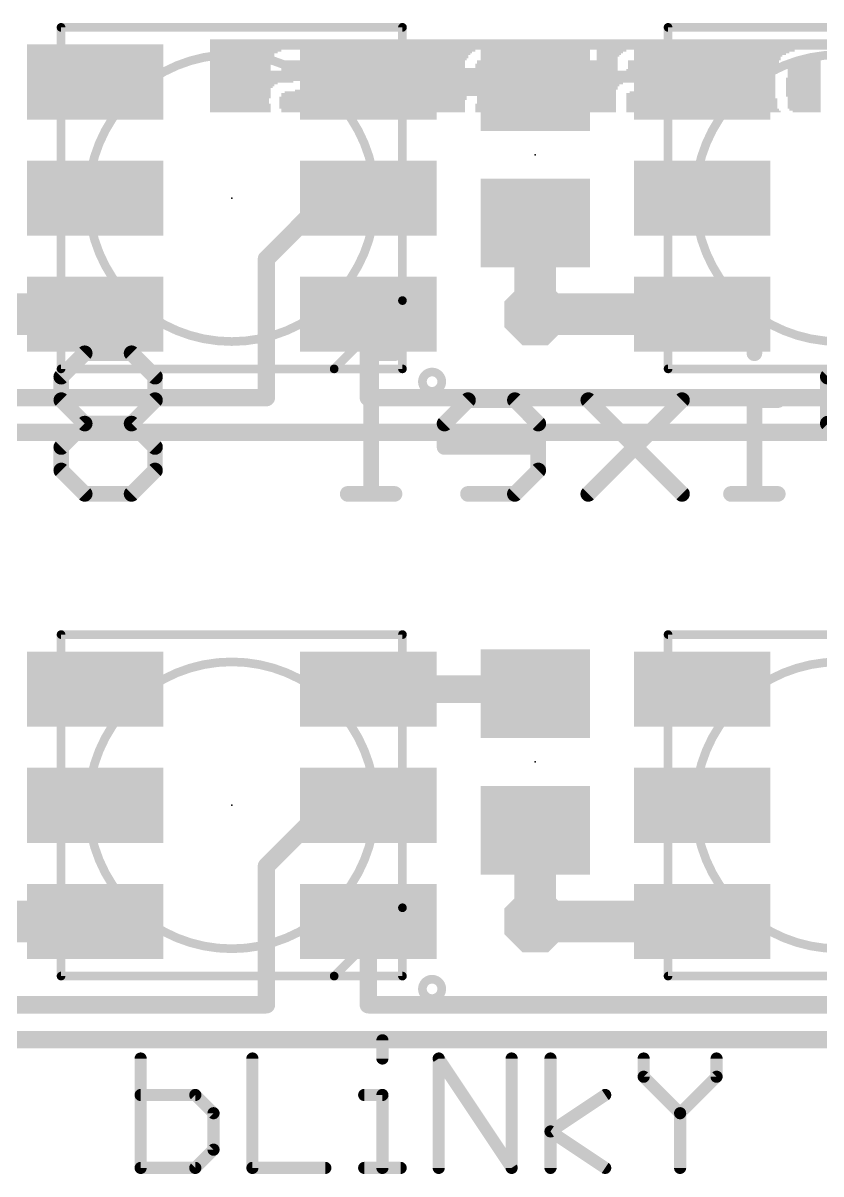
# Model space of a CAD drawing. Extents: x -36 to 36, y -36 to 36.
# Drawn here: x -16.39 to -4.71, y -18.73 to -1.88 of the extents above; entities that cross this region are included whole.
import ezdxf

# ---------------------------------------------------------------- set-up
doc = ezdxf.new("R2010")
doc.units = 0
for name, color, linetype in [('1', 12, 'CONTINUOUS'), ('18', 4, 'CONTINUOUS'), ('21', 40, 'CONTINUOUS'), ('22', 6, 'CONTINUOUS'), ('23', 53, 'CONTINUOUS')]:
    doc.layers.add(name, color=color, linetype=linetype)

# ---------------------------------------------------------------- blocks, each defined once
blk = doc.blocks.new('RECT')
blk.add_solid([(-0.5, -0.5), (0.5, -0.5), (-0.5, 0.5), (0.5, 0.5)])
blk = doc.blocks.new('OCTAGONV')
at = {"const_width": 0.5}
blk.add_lwpolyline([(-0.25, -0.1036), (-0.25, 0.1036), (-0.1036, 0.25), (0.1036, 0.25), (0.25, 0.1036), (0.25, -0.1036), (0.1036, -0.25), (-0.1036, -0.25), (-0.25, -0.1036), (-0.25, 0.1036)], dxfattribs=at)

msp = doc.modelspace()

# ---------------------------------------------------------------- linework, layer by layer
at = {"layer": '1'}
for points, const_width in [([(-11.335, -2.745), (-8.89, -2.745)], 0.4064), ([(-8.89, -2.745), (-8.89, -2.81)], 0.4064), ([(-11.938, -4.445), (-12.827, -5.334)], 0.254), ([(-11.335, -4.445), (-11.938, -4.445)], 0.254), ([(-8.89, -4.81), (-8.89, -6.145)], 0.6096), ([(-12.827, -5.334), (-12.827, -7.366)], 0.254), ([(-17.78, -6.145), (-15.335, -6.145)], 0.6096), ([(-8.89, -6.145), (-6.445, -6.145)], 0.6096), ([(-11.335, -7.366), (-11.335, -6.145)], 0.254), ([(-12.827, -7.366), (-20.225, -7.366)], 0.254), ([(-3.937, -7.366), (-11.335, -7.366)], 0.254), ([(33.115, -7.874), (-29.159, -7.874)], 0.254), ([(-11.335, -11.635), (-8.89, -11.635)], 0.4064), ([(-8.89, -11.635), (-8.89, -11.7)], 0.4064), ([(-11.938, -13.335), (-12.827, -14.224)], 0.254), ([(-11.335, -13.335), (-11.938, -13.335)], 0.254), ([(-8.89, -13.7), (-8.89, -15.035)], 0.6096), ([(-12.827, -14.224), (-12.827, -16.256)], 0.254), ([(-17.78, -15.035), (-15.335, -15.035)], 0.6096), ([(-8.89, -15.035), (-6.445, -15.035)], 0.6096), ([(-11.335, -16.256), (-11.335, -15.035)], 0.254), ([(-12.827, -16.256), (-20.225, -16.256)], 0.254), ([(-3.937, -16.256), (-11.335, -16.256)], 0.254), ([(30.575, -16.764), (-29.1871, -16.764)], 0.254)]:
    msp.add_lwpolyline(points, dxfattribs=dict(at, const_width=const_width))
for points, const_width in [([(-11.335, -2.6434, 1), (-11.335, -2.8466)], 0.2032), ([(-8.7884, -2.745, 1), (-8.9916, -2.745)], 0.2032), ([(-8.89, -2.8466, 1), (-8.89, -2.6434)], 0.2032), ([(-8.9916, -2.81, 1), (-8.7884, -2.81)], 0.2032), ([(-11.938, -4.3815, 1), (-11.938, -4.5085)], 0.127), ([(-11.8931, -4.4899, 1), (-11.9829, -4.4001)], 0.127), ([(-11.335, -4.5085, 1), (-11.335, -4.3815)], 0.127), ([(-8.7376, -4.81, 1), (-9.0424, -4.81)], 0.3048), ([(-12.7635, -5.334, 1), (-12.8905, -5.334)], 0.127), ([(-12.8719, -5.2891, 1), (-12.7821, -5.3789)], 0.127), ([(-15.335, -6.2974, 1), (-15.335, -5.9926)], 0.3048), ([(-8.89, -5.9926, 1), (-8.89, -6.2974)], 0.3048), ([(-6.445, -6.2974, 1), (-6.445, -5.9926)], 0.3048), ([(-11.2715, -6.145, 1), (-11.3985, -6.145)], 0.127), ([(-9.0424, -6.145, 1), (-8.7376, -6.145)], 0.3048), ([(-12.827, -7.4295, 1), (-12.827, -7.3025)], 0.127), ([(-11.335, -7.3025, 1), (-11.335, -7.4295)], 0.127), ([(-12.8905, -7.366, 1), (-12.7635, -7.366)], 0.127), ([(-11.3985, -7.366, 1), (-11.2715, -7.366)], 0.127), ([(-11.335, -11.5334, 1), (-11.335, -11.7366)], 0.2032), ([(-8.7884, -11.635, 1), (-8.9916, -11.635)], 0.2032), ([(-8.89, -11.7366, 1), (-8.89, -11.5334)], 0.2032), ([(-8.9916, -11.7, 1), (-8.7884, -11.7)], 0.2032), ([(-11.938, -13.2715, 1), (-11.938, -13.3985)], 0.127), ([(-11.8931, -13.3799, 1), (-11.9829, -13.2901)], 0.127), ([(-11.335, -13.3985, 1), (-11.335, -13.2715)], 0.127), ([(-8.7376, -13.7, 1), (-9.0424, -13.7)], 0.3048), ([(-12.7635, -14.224, 1), (-12.8905, -14.224)], 0.127), ([(-12.8719, -14.1791, 1), (-12.7821, -14.2689)], 0.127), ([(-15.335, -15.1874, 1), (-15.335, -14.8826)], 0.3048), ([(-8.89, -14.8826, 1), (-8.89, -15.1874)], 0.3048), ([(-6.445, -15.1874, 1), (-6.445, -14.8826)], 0.3048), ([(-11.2715, -15.035, 1), (-11.3985, -15.035)], 0.127), ([(-9.0424, -15.035, 1), (-8.7376, -15.035)], 0.3048), ([(-12.827, -16.3195, 1), (-12.827, -16.1925)], 0.127), ([(-11.335, -16.1925, 1), (-11.335, -16.3195)], 0.127), ([(-12.8905, -16.256, 1), (-12.7635, -16.256)], 0.127), ([(-11.3985, -16.256, 1), (-11.2715, -16.256)], 0.127)]:
    msp.add_lwpolyline(points, format="xyb", dxfattribs=dict(at, const_width=const_width))
at = {"layer": '21'}
for points, const_width in [([(-15.835, -1.945), (-10.835, -1.945)], 0.127), ([(-15.835, -6.945), (-15.835, -1.945)], 0.127), ([(-10.835, -1.945), (-10.835, -5.945)], 0.127), ([(-6.945, -1.945), (-1.945, -1.945)], 0.127), ([(-6.945, -6.945), (-6.945, -1.945)], 0.127), ([(-11.835, -6.945), (-10.835, -5.945)], 0.127), ([(-10.835, -5.945), (-10.835, -6.945)], 0.127), ([(-11.835, -6.945), (-15.835, -6.945)], 0.127), ([(-10.835, -6.945), (-11.835, -6.945)], 0.127), ([(-2.945, -6.945), (-6.945, -6.945)], 0.127), ([(-15.835, -10.835), (-10.835, -10.835)], 0.127), ([(-15.835, -15.835), (-15.835, -10.835)], 0.127), ([(-10.835, -10.835), (-10.835, -14.835)], 0.127), ([(-6.945, -10.835), (-1.945, -10.835)], 0.127), ([(-6.945, -15.835), (-6.945, -10.835)], 0.127), ([(-11.835, -15.835), (-10.835, -14.835)], 0.127), ([(-10.835, -14.835), (-10.835, -15.835)], 0.127), ([(-11.835, -15.835), (-15.835, -15.835)], 0.127), ([(-10.835, -15.835), (-11.835, -15.835)], 0.127), ([(-2.945, -15.835), (-6.945, -15.835)], 0.127), ([(-11.1283, -16.7751), (-11.1283, -17.042)], 0.1778), ([(-14.6696, -17.042), (-14.6696, -18.6436)], 0.1778), ([(-13.0324, -17.042), (-13.0324, -18.6436)], 0.1778), ([(-10.3038, -18.6436), (-10.3038, -17.042)], 0.1778), ([(-10.3038, -17.042), (-9.2361, -18.6436)], 0.1778), ([(-9.2361, -18.6436), (-9.2361, -17.042)], 0.1778), ([(-8.6667, -18.6436), (-8.6667, -17.042)], 0.1778), ([(-7.3024, -17.042), (-7.3024, -17.309)], 0.1778), ([(-6.2347, -17.309), (-6.2347, -17.042)], 0.1778), ([(-7.3024, -17.309), (-6.7685, -17.8428)], 0.1778), ([(-6.7685, -17.8428), (-6.2347, -17.309)], 0.1778), ([(-13.8688, -17.5759), (-14.6696, -17.5759)], 0.1778), ([(-13.6019, -17.8428), (-13.8688, -17.5759)], 0.1778), ([(-11.3953, -17.5759), (-11.1283, -17.5759)], 0.1778), ([(-11.1283, -17.5759), (-11.1283, -18.6436)], 0.1778), ([(-8.6667, -18.1097), (-7.8659, -17.5759)], 0.1778), ([(-13.6019, -18.3767), (-13.6019, -17.8428)], 0.1778), ([(-6.7685, -17.8428), (-6.7685, -18.6436)], 0.1778), ([(-7.8659, -18.6436), (-8.6667, -18.1097)], 0.1778), ([(-13.8688, -18.6436), (-13.6019, -18.3767)], 0.1778), ([(-14.6696, -18.6436), (-13.8688, -18.6436)], 0.1778), ([(-13.0324, -18.6436), (-11.9647, -18.6436)], 0.1778), ([(-11.3953, -18.6436), (-10.8614, -18.6436)], 0.1778)]:
    msp.add_lwpolyline(points, dxfattribs=dict(at, const_width=const_width))
for points, const_width in [([(-15.8033, -1.945, 1), (-15.8668, -1.945)], 0.0635), ([(-15.835, -1.9133, 1), (-15.835, -1.9768)], 0.0635), ([(-10.8033, -1.945, 1), (-10.8668, -1.945)], 0.0635), ([(-10.835, -1.9768, 1), (-10.835, -1.9133)], 0.0635), ([(-6.9133, -1.945, 1), (-6.9768, -1.945)], 0.0635), ([(-6.945, -1.9133, 1), (-6.945, -1.9768)], 0.0635), ([(-13.335, -6.545, 1), (-13.335, -2.345, 1), (-13.335, -6.545)], 0.127), ([(-4.445, -6.545, 1), (-4.445, -2.345, 1), (-4.445, -6.545)], 0.127), ([(-10.8033, -5.945, 1), (-10.8668, -5.945)], 0.0635), ([(-10.8125, -5.9675, 1), (-10.8575, -5.9225)], 0.0635), ([(-10.8668, -5.945, 1), (-10.8033, -5.945)], 0.0635), ([(-15.835, -6.9133, 1), (-15.835, -6.9768)], 0.0635), ([(-11.8575, -6.9225, 1), (-11.8125, -6.9675)], 0.0635), ([(-11.835, -6.9133, 1), (-11.835, -6.9768)], 0.0635), ([(-11.835, -6.9768, 1), (-11.835, -6.9133)], 0.0635), ([(-10.835, -6.9768, 1), (-10.835, -6.9133)], 0.0635), ([(-6.945, -6.9133, 1), (-6.945, -6.9768)], 0.0635), ([(-15.8668, -6.945, 1), (-15.8033, -6.945)], 0.0635), ([(-10.8668, -6.945, 1), (-10.8033, -6.945)], 0.0635), ([(-10.401, -7.2744, 1), (-10.401, -6.9916, 1), (-10.401, -7.2744)], 0.127), ([(-6.9768, -6.945, 1), (-6.9133, -6.945)], 0.0635), ([(-15.835, -10.8033, 1), (-15.835, -10.8668)], 0.0635), ([(-15.8033, -10.835, 1), (-15.8668, -10.835)], 0.0635), ([(-10.8033, -10.835, 1), (-10.8668, -10.835)], 0.0635), ([(-10.835, -10.8668, 1), (-10.835, -10.8033)], 0.0635), ([(-6.9133, -10.835, 1), (-6.9768, -10.835)], 0.0635), ([(-6.945, -10.8033, 1), (-6.945, -10.8668)], 0.0635), ([(-13.335, -15.435, 1), (-13.335, -11.235, 1), (-13.335, -15.435)], 0.127), ([(-4.445, -15.435, 1), (-4.445, -11.235, 1), (-4.445, -15.435)], 0.127), ([(-10.8033, -14.835, 1), (-10.8668, -14.835)], 0.0635), ([(-10.8668, -14.835, 1), (-10.8033, -14.835)], 0.0635), ([(-10.8125, -14.8575, 1), (-10.8575, -14.8125)], 0.0635), ([(-15.835, -15.8033, 1), (-15.835, -15.8668)], 0.0635), ([(-15.8668, -15.835, 1), (-15.8033, -15.835)], 0.0635), ([(-11.8575, -15.8125, 1), (-11.8125, -15.8575)], 0.0635), ([(-11.835, -15.8033, 1), (-11.835, -15.8668)], 0.0635), ([(-11.835, -15.8668, 1), (-11.835, -15.8033)], 0.0635), ([(-10.8668, -15.835, 1), (-10.8033, -15.835)], 0.0635), ([(-10.835, -15.8668, 1), (-10.835, -15.8033)], 0.0635), ([(-10.401, -16.1644, 1), (-10.401, -15.8816, 1), (-10.401, -16.1644)], 0.127), ([(-6.9768, -15.835, 1), (-6.9133, -15.835)], 0.0635), ([(-6.945, -15.8033, 1), (-6.945, -15.8668)], 0.0635), ([(-11.0839, -16.7751, 1), (-11.1728, -16.7751)], 0.0889), ([(-14.6251, -17.042, 1), (-14.714, -17.042)], 0.0889), ([(-12.988, -17.042, 1), (-13.0769, -17.042)], 0.0889), ([(-11.1728, -17.042, 1), (-11.0839, -17.042)], 0.0889), ([(-10.2594, -17.042, 1), (-10.3483, -17.042)], 0.0889), ([(-10.2668, -17.0174, 1), (-10.3408, -17.0667)], 0.0889), ([(-9.1917, -17.042, 1), (-9.2806, -17.042)], 0.0889), ([(-8.6222, -17.042, 1), (-8.7111, -17.042)], 0.0889), ([(-7.2579, -17.042, 1), (-7.3468, -17.042)], 0.0889), ([(-6.1902, -17.042, 1), (-6.2791, -17.042)], 0.0889), ([(-7.271, -17.2775, 1), (-7.3338, -17.3404)], 0.0889), ([(-7.3468, -17.309, 1), (-7.2579, -17.309)], 0.0889), ([(-6.2791, -17.309, 1), (-6.1902, -17.309)], 0.0889), ([(-6.2032, -17.3404, 1), (-6.2661, -17.2775)], 0.0889), ([(-14.6696, -17.5314, 1), (-14.6696, -17.6203)], 0.0889), ([(-13.8374, -17.5445, 1), (-13.9002, -17.6073)], 0.0889), ([(-13.8688, -17.6203, 1), (-13.8688, -17.5314)], 0.0889), ([(-11.3953, -17.5314, 1), (-11.3953, -17.6203)], 0.0889), ([(-11.0839, -17.5759, 1), (-11.1728, -17.5759)], 0.0889), ([(-11.1283, -17.6203, 1), (-11.1283, -17.5314)], 0.0889), ([(-7.8412, -17.6129, 1), (-7.8906, -17.5389)], 0.0889), ([(-13.5574, -17.8428, 1), (-13.6463, -17.8428)], 0.0889), ([(-13.6333, -17.8742, 1), (-13.5704, -17.8114)], 0.0889), ([(-6.7241, -17.8428, 1), (-6.813, -17.8428)], 0.0889), ([(-6.8, -17.8114, 1), (-6.7371, -17.8742)], 0.0889), ([(-6.8, -17.8742, 1), (-6.7371, -17.8114)], 0.0889), ([(-8.642, -18.0728, 1), (-8.6913, -18.1467)], 0.0889), ([(-8.6913, -18.0728, 1), (-8.642, -18.1467)], 0.0889), ([(-13.6463, -18.3767, 1), (-13.5574, -18.3767)], 0.0889), ([(-13.5704, -18.4081, 1), (-13.6333, -18.3452)], 0.0889), ([(-14.6696, -18.5991, 1), (-14.6696, -18.6881)], 0.0889), ([(-14.714, -18.6436, 1), (-14.6251, -18.6436)], 0.0889), ([(-13.9002, -18.6122, 1), (-13.8374, -18.675)], 0.0889), ([(-13.8688, -18.6881, 1), (-13.8688, -18.5991)], 0.0889), ([(-13.0769, -18.6436, 1), (-12.988, -18.6436)], 0.0889), ([(-13.0324, -18.5991, 1), (-13.0324, -18.6881)], 0.0889), ([(-11.9647, -18.6881, 1), (-11.9647, -18.5991)], 0.0889), ([(-11.3953, -18.5991, 1), (-11.3953, -18.6881)], 0.0889), ([(-11.1728, -18.6436, 1), (-11.0839, -18.6436)], 0.0889), ([(-10.8614, -18.6881, 1), (-10.8614, -18.5991)], 0.0889), ([(-10.3483, -18.6436, 1), (-10.2594, -18.6436)], 0.0889), ([(-9.2806, -18.6436, 1), (-9.1917, -18.6436)], 0.0889), ([(-9.2731, -18.6683, 1), (-9.1991, -18.6189)], 0.0889), ([(-8.7111, -18.6436, 1), (-8.6222, -18.6436)], 0.0889), ([(-7.8906, -18.6806, 1), (-7.8412, -18.6066)], 0.0889), ([(-6.813, -18.6436, 1), (-6.7241, -18.6436)], 0.0889)]:
    msp.add_lwpolyline(points, format="xyb", dxfattribs=dict(at, const_width=const_width))
at = {"layer": '22', "const_width": 0.2286}
for points in [[(-5.6807, -6.3733), (-5.6807, -6.7165)], [(-15.4884, -6.7165), (-15.8316, -7.0597)], [(-14.802, -6.7165), (-15.4884, -6.7165)], [(-14.4588, -7.0597), (-14.802, -6.7165)], [(-10.9506, -6.7165), (-11.2938, -6.7165)], [(-11.2938, -6.7165), (-11.2938, -8.7757)], [(-4.2622, -6.7165), (-4.6054, -7.0597)], [(-15.8316, -7.0597), (-15.8316, -7.4029)], [(-14.4588, -7.4029), (-14.4588, -7.0597)], [(-4.6054, -7.0597), (-4.6054, -7.7461)], [(-15.8316, -7.4029), (-15.4884, -7.7461)], [(-14.802, -7.7461), (-14.4588, -7.4029)], [(-9.8753, -7.4029), (-10.2185, -7.7461)], [(-9.1889, -7.4029), (-9.8753, -7.4029)], [(-8.8457, -7.7461), (-9.1889, -7.4029)], [(-6.7408, -7.4029), (-8.1136, -8.7757)], [(-6.7408, -8.7757), (-8.1136, -7.4029)], [(-5.3375, -7.4029), (-5.6807, -7.4029)], [(-5.6807, -7.4029), (-5.6807, -8.7757)], [(-15.4884, -7.7461), (-15.8316, -8.0893)], [(-14.802, -7.7461), (-15.4884, -7.7461)], [(-14.4588, -8.0893), (-14.802, -7.7461)], [(-10.2185, -7.7461), (-10.2185, -8.0893)], [(-8.8457, -8.4325), (-8.8457, -7.7461)], [(-4.6054, -7.7461), (-4.2622, -8.0893)], [(-15.8316, -8.0893), (-15.8316, -8.4325)], [(-14.4588, -8.4325), (-14.4588, -8.0893)], [(-10.2185, -8.0893), (-8.8457, -8.0893)], [(-15.8316, -8.4325), (-15.4884, -8.7757)], [(-14.802, -8.7757), (-14.4588, -8.4325)], [(-9.1889, -8.7757), (-8.8457, -8.4325)], [(-15.4884, -8.7757), (-14.802, -8.7757)], [(-10.9506, -8.7757), (-11.637, -8.7757)], [(-9.8753, -8.7757), (-9.1889, -8.7757)], [(-5.3375, -8.7757), (-6.0239, -8.7757)]]:
    msp.add_lwpolyline(points, dxfattribs=at)
at = {"layer": '22', "const_width": 0.1143}
for points in [[(-5.6235, -6.3733, 1), (-5.7378, -6.3733)], [(-15.4884, -6.6594, 1), (-15.4884, -6.7737)], [(-15.448, -6.757, 1), (-15.5288, -6.6761)], [(-14.7616, -6.6761, 1), (-14.8424, -6.757)], [(-14.802, -6.7737, 1), (-14.802, -6.6594)], [(-11.2367, -6.7165, 1), (-11.351, -6.7165)], [(-11.2938, -6.6594, 1), (-11.2938, -6.7737)], [(-10.9506, -6.7737, 1), (-10.9506, -6.6594)], [(-5.7378, -6.7165, 1), (-5.6235, -6.7165)], [(-15.7744, -7.0597, 1), (-15.8887, -7.0597)], [(-15.872, -7.0193, 1), (-15.7912, -7.1001)], [(-14.4017, -7.0597, 1), (-14.516, -7.0597)], [(-14.4992, -7.1001, 1), (-14.4184, -7.0193)], [(-4.6458, -7.0193, 1), (-4.5649, -7.1001)], [(-4.5482, -7.0597, 1), (-4.6625, -7.0597)], [(-15.7912, -7.3625, 1), (-15.872, -7.4433)], [(-15.8887, -7.4029, 1), (-15.7744, -7.4029)], [(-14.516, -7.4029, 1), (-14.4017, -7.4029)], [(-14.4184, -7.4433, 1), (-14.4992, -7.3625)], [(-9.8753, -7.3458, 1), (-9.8753, -7.4601)], [(-9.8349, -7.4433, 1), (-9.9157, -7.3625)], [(-9.1485, -7.3625, 1), (-9.2293, -7.4433)], [(-9.1889, -7.4601, 1), (-9.1889, -7.3458)], [(-8.0731, -7.3625, 1), (-8.154, -7.4433)], [(-6.7004, -7.4433, 1), (-6.7812, -7.3625)], [(-5.6807, -7.3458, 1), (-5.6807, -7.4601)], [(-5.6235, -7.4029, 1), (-5.7378, -7.4029)], [(-5.3375, -7.4601, 1), (-5.3375, -7.3458)], [(-15.4884, -7.689, 1), (-15.4884, -7.8033)], [(-15.448, -7.7865, 1), (-15.5288, -7.7057)], [(-15.5288, -7.7865, 1), (-15.448, -7.7057)], [(-14.7616, -7.7057, 1), (-14.8424, -7.7865)], [(-14.8424, -7.7057, 1), (-14.7616, -7.7865)], [(-14.802, -7.8033, 1), (-14.802, -7.689)], [(-10.1613, -7.7461, 1), (-10.2756, -7.7461)], [(-10.2589, -7.7057, 1), (-10.1781, -7.7865)], [(-8.7885, -7.7461, 1), (-8.9028, -7.7461)], [(-8.8861, -7.7865, 1), (-8.8053, -7.7057)], [(-4.5649, -7.7057, 1), (-4.6458, -7.7865)], [(-4.6625, -7.7461, 1), (-4.5482, -7.7461)], [(-15.7744, -8.0893, 1), (-15.8887, -8.0893)], [(-15.872, -8.0489, 1), (-15.7912, -8.1297)], [(-14.4017, -8.0893, 1), (-14.516, -8.0893)], [(-14.4992, -8.1297, 1), (-14.4184, -8.0489)], [(-10.2185, -8.0322, 1), (-10.2185, -8.1465)], [(-10.2756, -8.0893, 1), (-10.1613, -8.0893)], [(-8.8457, -8.1465, 1), (-8.8457, -8.0322)], [(-15.7912, -8.3921, 1), (-15.872, -8.4729)], [(-15.8887, -8.4325, 1), (-15.7744, -8.4325)], [(-14.516, -8.4325, 1), (-14.4017, -8.4325)], [(-14.4184, -8.4729, 1), (-14.4992, -8.3921)], [(-8.9028, -8.4325, 1), (-8.7885, -8.4325)], [(-8.8053, -8.4729, 1), (-8.8861, -8.3921)], [(-15.4884, -8.7186, 1), (-15.4884, -8.8329)], [(-15.5288, -8.8161, 1), (-15.448, -8.7353)], [(-14.8424, -8.7353, 1), (-14.7616, -8.8161)], [(-14.802, -8.8329, 1), (-14.802, -8.7186)], [(-11.637, -8.7186, 1), (-11.637, -8.8329)], [(-11.351, -8.7757, 1), (-11.2367, -8.7757)], [(-10.9506, -8.8329, 1), (-10.9506, -8.7186)], [(-9.8753, -8.7186, 1), (-9.8753, -8.8329)], [(-9.2293, -8.7353, 1), (-9.1485, -8.8161)], [(-9.1889, -8.8329, 1), (-9.1889, -8.7186)], [(-8.154, -8.7353, 1), (-8.0731, -8.8161)], [(-6.7812, -8.8161, 1), (-6.7004, -8.7353)], [(-6.0239, -8.7186, 1), (-6.0239, -8.8329)], [(-5.7378, -8.7757, 1), (-5.6235, -8.7757)], [(-5.3375, -8.8329, 1), (-5.3375, -8.7186)]]:
    msp.add_lwpolyline(points, format="xyb", dxfattribs=at)
at = {"layer": '23'}
for p in [(-8.89, -3.81), (-13.335, -4.445), (-8.89, -12.7), (-13.335, -13.335)]:
    msp.add_point(p, dxfattribs=at)

# ---------------------------------------------------------------- block references
at = {"layer": '1', "xscale": 1.3, "yscale": 1.6, "rotation": 270}
for p in [(-8.89, -2.81), (-8.89, -4.81), (-8.89, -11.7), (-8.89, -13.7)]:
    msp.add_blockref('RECT', p, dxfattribs=at)
at = {"layer": '1', "xscale": 2, "yscale": 1.1}
for p in [(-15.335, -2.745), (-11.335, -2.745), (-6.445, -2.745), (-15.335, -4.445), (-11.335, -4.445), (-6.445, -4.445), (-15.335, -6.145), (-11.335, -6.145), (-6.445, -6.145), (-15.335, -11.635), (-11.335, -11.635), (-6.445, -11.635), (-15.335, -13.335), (-11.335, -13.335), (-6.445, -13.335), (-15.335, -15.035), (-11.335, -15.035), (-6.445, -15.035)]:
    msp.add_blockref('RECT', p, dxfattribs=at)
at = {"layer": '18', "xscale": 0.9064, "yscale": 0.9064}
for p in [(-8.89, -6.145), (-8.89, -6.145), (-8.89, -15.035), (-8.89, -15.035)]:
    msp.add_blockref('OCTAGONV', p, dxfattribs=at)
at = {"layer": '22', "yscale": 0.0254, "rotation": 180}
for p, xscale in [((-3.048, -2.1336), 21.209), ((-3.048, -2.159), 21.209), ((-3.048, -2.1844), 21.209), ((-3.048, -2.2098), 21.209), ((-3.048, -2.2352), 21.209), ((-3.048, -2.2606), 21.209), ((-13.1318, -2.286), 1.0414), ((-13.1572, -2.3114), 0.9906), ((-13.1826, -2.3368), 0.9398), ((-13.1826, -2.3622), 0.9398), ((-11.8999, -2.286), 0.508), ((-11.8745, -2.3114), 0.4572), ((-11.8491, -2.3368), 0.4064), ((-11.8364, -2.3622), 0.381), ((-10.7188, -2.286), 0.4318), ((-10.7188, -2.3114), 0.4318), ((-10.7188, -2.3368), 0.4318), ((-10.7188, -2.3622), 0.4318), ((-10.0584, -2.286), 0.5842), ((-10.0838, -2.3114), 0.5334), ((-10.0965, -2.3368), 0.508), ((-10.1092, -2.3622), 0.4826), ((-8.9789, -2.286), 0.3048), ((-8.9789, -2.3114), 0.3048), ((-8.9789, -2.3368), 0.3048), ((-8.9789, -2.3622), 0.3048), ((-7.7724, -2.286), 0.4318), ((-7.7978, -2.3114), 0.381), ((-7.8105, -2.3368), 0.3556), ((-7.8232, -2.3622), 0.3302), ((-6.8199, -2.286), 0.5588), ((-6.7945, -2.3114), 0.508), ((-6.7691, -2.3368), 0.4572), ((-6.7564, -2.3622), 0.4318), ((-6.1468, -2.286), 0.4826), ((-6.1468, -2.3114), 0.4826), ((-6.1468, -2.3368), 0.4826), ((-6.1468, -2.3622), 0.4826), ((-5.4229, -2.286), 0.6604), ((-5.461, -2.3114), 0.5842), ((-5.4864, -2.3368), 0.5334), ((-5.5118, -2.3622), 0.4826), ((-13.1953, -2.3876), 0.9144), ((-13.1953, -2.413), 0.9144), ((-13.208, -2.4384), 0.889), ((-13.208, -2.4638), 0.889), ((-13.208, -2.4892), 0.889), ((-13.208, -2.5146), 0.889), ((-13.208, -2.54), 0.889), ((-12.3825, -2.4384), 0.4572), ((-12.3825, -2.4638), 0.4572), ((-12.3825, -2.4892), 0.4572), ((-12.3825, -2.5146), 0.4572), ((-12.3825, -2.54), 0.4572), ((-11.8364, -2.3876), 0.381), ((-11.8364, -2.413), 0.381), ((-11.5697, -2.4384), 0.9144), ((-11.557, -2.4638), 0.889), ((-11.557, -2.4892), 0.889), ((-11.557, -2.5146), 0.889), ((-11.557, -2.54), 0.889), ((-10.7188, -2.3876), 0.4318), ((-10.7188, -2.413), 0.4318), ((-10.7188, -2.4384), 0.4318), ((-10.7188, -2.4638), 0.4318), ((-10.7188, -2.4892), 0.4318), ((-10.7188, -2.5146), 0.4318), ((-10.7188, -2.54), 0.4318), ((-10.1092, -2.3876), 0.4826), ((-10.1219, -2.413), 0.4572), ((-10.1346, -2.4384), 0.4318), ((-10.1346, -2.4638), 0.4318), ((-10.1346, -2.4892), 0.4318), ((-10.1346, -2.5146), 0.4318), ((-10.1346, -2.54), 0.4318), ((-9.525, -2.4892), 0.4826), ((-9.525, -2.5146), 0.4826), ((-9.525, -2.54), 0.4826), ((-9.5123, -2.4384), 0.4572), ((-9.5123, -2.4638), 0.4572), ((-8.9789, -2.3876), 0.3048), ((-8.9789, -2.413), 0.3048), ((-8.8138, -2.4384), 0.635), ((-8.8138, -2.4638), 0.635), ((-8.8138, -2.4892), 0.635), ((-8.8138, -2.5146), 0.635), ((-8.8138, -2.54), 0.635), ((-8.0137, -2.4384), 0.6604), ((-8.0137, -2.4638), 0.6604), ((-8.0137, -2.4892), 0.6604), ((-8.0137, -2.5146), 0.6604), ((-8.0137, -2.54), 0.6604), ((-7.8359, -2.3876), 0.3048), ((-7.8359, -2.413), 0.3048), ((-7.3152, -2.4384), 0.4318), ((-7.3152, -2.4638), 0.4318), ((-7.3152, -2.4892), 0.4318), ((-7.3152, -2.5146), 0.4318), ((-7.3152, -2.54), 0.4318), ((-6.7564, -2.3876), 0.4318), ((-6.7437, -2.413), 0.4064), ((-6.7437, -2.4384), 0.4064), ((-6.7437, -2.4638), 0.4064), ((-6.7437, -2.4892), 0.4064), ((-6.7437, -2.5146), 0.4064), ((-6.7437, -2.54), 0.4064), ((-6.1468, -2.3876), 0.4826), ((-6.1468, -2.413), 0.4826), ((-6.1468, -2.4384), 0.4826), ((-6.1468, -2.4638), 0.4826), ((-6.1468, -2.4892), 0.4826), ((-6.1468, -2.5146), 0.4826), ((-6.1468, -2.54), 0.4826), ((-5.5245, -2.3876), 0.4572), ((-5.5245, -2.413), 0.4572), ((-5.5372, -2.4384), 0.4318), ((-5.5372, -2.4638), 0.4318), ((-5.5499, -2.4892), 0.4064), ((-5.5499, -2.5146), 0.4064), ((-5.5499, -2.54), 0.4064), ((-4.953, -2.4892), 0.4826), ((-4.953, -2.5146), 0.4826), ((-4.953, -2.54), 0.4826), ((-4.9403, -2.4638), 0.4572), ((-4.9276, -2.4384), 0.4318), ((-13.208, -2.5654), 0.889), ((-12.9032, -2.5908), 1.4986), ((-12.9032, -2.6162), 1.4986), ((-12.9032, -2.6416), 1.4986), ((-12.9032, -2.667), 1.4986), ((-12.9159, -2.6924), 1.4732), ((-12.3825, -2.5654), 0.4572), ((-11.557, -2.5654), 0.889), ((-11.557, -2.5908), 0.889), ((-11.557, -2.6162), 0.889), ((-11.557, -2.6416), 0.889), ((-11.557, -2.667), 0.889), ((-11.557, -2.6924), 0.889), ((-10.7188, -2.5654), 0.4318), ((-10.7188, -2.5908), 0.4318), ((-10.7188, -2.6162), 0.4318), ((-10.7188, -2.6416), 0.4318), ((-10.7188, -2.667), 0.4318), ((-10.7188, -2.6924), 0.4318), ((-10.1346, -2.5654), 0.4318), ((-10.1346, -2.5908), 0.4318), ((-10.1346, -2.6162), 0.4318), ((-10.1346, -2.6416), 0.4318), ((-10.1346, -2.667), 0.4318), ((-10.1346, -2.6924), 0.4318), ((-9.525, -2.5654), 0.4826), ((-9.525, -2.5908), 0.4826), ((-9.525, -2.6162), 0.4826), ((-9.525, -2.6416), 0.4826), ((-9.525, -2.667), 0.4826), ((-9.525, -2.6924), 0.4826), ((-8.8138, -2.5654), 0.635), ((-8.8138, -2.5908), 0.635), ((-8.8138, -2.6162), 0.635), ((-8.8138, -2.6416), 0.635), ((-8.8138, -2.667), 0.635), ((-8.8138, -2.6924), 0.635), ((-8.0137, -2.5654), 0.6604), ((-7.7216, -2.5908), 1.2446), ((-7.7216, -2.6162), 1.2446), ((-7.7216, -2.6416), 1.2446), ((-7.7216, -2.667), 1.2446), ((-7.7216, -2.6924), 1.2446), ((-7.3279, -2.5654), 0.4572), ((-6.7437, -2.5654), 0.4064), ((-6.7437, -2.5908), 0.4064), ((-6.7437, -2.6162), 0.4064), ((-6.7437, -2.6416), 0.4064), ((-6.7437, -2.667), 0.4064), ((-6.7437, -2.6924), 0.4064), ((-6.1468, -2.5654), 0.4826), ((-6.1468, -2.5908), 0.4826), ((-6.1468, -2.6162), 0.4826), ((-6.1468, -2.6416), 0.4826), ((-6.1468, -2.667), 0.4826), ((-6.1468, -2.6924), 0.4826), ((-5.5499, -2.5654), 0.4064), ((-5.5499, -2.5908), 0.4064), ((-5.5499, -2.6162), 0.4064), ((-5.5626, -2.6416), 0.381), ((-5.5626, -2.667), 0.381), ((-5.5626, -2.6924), 0.381), ((-4.9657, -2.6924), 0.508), ((-4.953, -2.5654), 0.4826), ((-4.953, -2.5908), 0.4826), ((-4.953, -2.6162), 0.4826), ((-4.953, -2.6416), 0.4826), ((-4.953, -2.667), 0.4826), ((-12.954, -2.7178), 1.397), ((-13.0429, -2.7432), 1.2192), ((-13.1572, -2.7686), 0.9906), ((-13.1826, -2.794), 0.9398), ((-13.1953, -2.8194), 0.9144), ((-13.208, -2.8448), 0.889), ((-13.208, -2.8702), 0.889), ((-11.7602, -2.8702), 1.2954), ((-11.8491, -2.8448), 0.5588), ((-11.811, -2.794), 0.4826), ((-11.811, -2.8194), 0.4826), ((-11.5697, -2.7178), 0.9144), ((-11.7983, -2.7432), 0.4572), ((-11.7983, -2.7686), 0.4572), ((-10.7188, -2.7178), 0.4318), ((-10.7188, -2.7432), 0.4318), ((-10.7188, -2.7686), 0.4318), ((-10.7188, -2.794), 0.4318), ((-10.7188, -2.8194), 0.4318), ((-10.7188, -2.8448), 0.4318), ((-10.7188, -2.8702), 0.4318), ((-10.1219, -2.7178), 0.4572), ((-10.1219, -2.7432), 0.4572), ((-10.1092, -2.7686), 0.4826), ((-10.0965, -2.794), 0.508), ((-10.0711, -2.8194), 0.5588), ((-10.0457, -2.8448), 0.6096), ((-10.0965, -2.8702), 0.508), ((-9.5123, -2.7178), 0.4572), ((-9.5123, -2.7432), 0.4572), ((-9.4869, -2.7686), 0.4064), ((-8.8138, -2.7178), 0.635), ((-8.8138, -2.7432), 0.635), ((-8.8138, -2.7686), 0.635), ((-8.8138, -2.794), 0.635), ((-8.8138, -2.8194), 0.635), ((-8.8138, -2.8448), 0.635), ((-8.8138, -2.8702), 0.635), ((-7.7851, -2.7178), 1.1176), ((-7.8613, -2.7432), 0.9652), ((-7.9756, -2.7686), 0.7366), ((-8.001, -2.794), 0.6858), ((-8.0137, -2.8194), 0.6604), ((-8.0137, -2.8448), 0.6604), ((-8.0264, -2.8702), 0.635), ((-6.9469, -2.8702), 0.8128), ((-6.8072, -2.8448), 0.5334), ((-6.7691, -2.794), 0.4572), ((-6.7691, -2.8194), 0.4572), ((-6.7564, -2.7686), 0.4318), ((-6.7437, -2.7178), 0.4064), ((-6.7437, -2.7432), 0.4064), ((-6.1468, -2.7178), 0.4826), ((-6.1468, -2.7432), 0.4826), ((-6.1468, -2.7686), 0.4826), ((-6.1468, -2.794), 0.4826), ((-6.1468, -2.8194), 0.4826), ((-6.1468, -2.8448), 0.4826), ((-6.1468, -2.8702), 0.4826), ((-5.5626, -2.7178), 0.381), ((-5.5626, -2.7432), 0.381), ((-5.5626, -2.7686), 0.381), ((-5.5626, -2.794), 0.381), ((-5.5626, -2.8194), 0.381), ((-5.5626, -2.8448), 0.381), ((-5.5626, -2.8702), 0.381), ((-4.9657, -2.7178), 0.508), ((-4.9657, -2.7432), 0.508), ((-4.9657, -2.7686), 0.508), ((-4.9657, -2.794), 0.508), ((-4.9657, -2.8194), 0.508), ((-4.9657, -2.8448), 0.508), ((-4.9657, -2.8702), 0.508), ((-13.208, -2.8956), 0.889), ((-13.208, -2.921), 0.889), ((-13.208, -2.9464), 0.889), ((-13.208, -2.9718), 0.889), ((-13.2207, -2.9972), 0.8636), ((-13.2207, -3.0226), 0.8636), ((-11.8745, -2.9718), 1.524), ((-11.8745, -2.9972), 1.524), ((-12.3825, -3.0226), 0.508), ((-11.8618, -2.921), 1.4986), ((-11.8618, -2.9464), 1.4986), ((-11.8364, -2.8956), 1.4478), ((-11.5443, -3.0226), 0.8636), ((-10.7188, -2.8956), 0.4318), ((-10.7188, -2.921), 0.4318), ((-10.7188, -2.9464), 0.4318), ((-10.7188, -2.9718), 0.4318), ((-10.7188, -2.9972), 0.4318), ((-10.7188, -3.0226), 0.4318), ((-10.1092, -2.8956), 0.4826), ((-10.1092, -2.921), 0.4826), ((-10.1219, -2.9464), 0.4572), ((-10.1219, -2.9718), 0.4572), ((-10.1219, -2.9972), 0.4572), ((-10.1346, -3.0226), 0.4318), ((-9.5123, -2.9464), 0.4572), ((-9.5123, -2.9718), 0.4572), ((-9.5123, -2.9972), 0.4572), ((-9.5123, -3.0226), 0.4572), ((-9.4996, -2.921), 0.4318), ((-8.8138, -2.8956), 0.635), ((-8.8138, -2.921), 0.635), ((-8.8138, -2.9464), 0.635), ((-8.8138, -2.9718), 0.635), ((-8.8138, -2.9972), 0.635), ((-8.8138, -3.0226), 0.635), ((-8.0264, -2.8956), 0.635), ((-8.0264, -2.921), 0.635), ((-8.0264, -2.9464), 0.635), ((-8.0264, -2.9718), 0.635), ((-8.0264, -2.9972), 0.635), ((-8.0264, -3.0226), 0.635), ((-7.0485, -2.921), 1.016), ((-7.0485, -2.9464), 1.016), ((-7.0485, -2.9718), 1.016), ((-7.0485, -2.9972), 1.016), ((-7.3152, -3.0226), 0.4826), ((-7.0231, -2.8956), 0.9652), ((-6.731, -3.0226), 0.381), ((-6.1468, -2.8956), 0.4826), ((-6.1468, -2.921), 0.4826), ((-6.1468, -2.9464), 0.4826), ((-6.1468, -2.9718), 0.4826), ((-6.1468, -2.9972), 0.4826), ((-6.1468, -3.0226), 0.4826), ((-5.5626, -2.8956), 0.381), ((-5.5626, -2.921), 0.381), ((-5.5626, -2.9464), 0.381), ((-5.5626, -2.9718), 0.381), ((-5.5499, -2.9972), 0.4064), ((-5.5499, -3.0226), 0.4064), ((-4.9657, -2.8956), 0.508), ((-4.9657, -2.921), 0.508), ((-4.9657, -2.9464), 0.508), ((-4.953, -2.9718), 0.4826), ((-4.953, -2.9972), 0.4826), ((-4.953, -3.0226), 0.4826), ((-13.2207, -3.048), 0.8636), ((-13.208, -3.0734), 0.889), ((-13.208, -3.0988), 0.889), ((-13.208, -3.1242), 0.889), ((-13.208, -3.1496), 0.889), ((-13.208, -3.175), 0.889), ((-12.3825, -3.048), 0.508), ((-12.3825, -3.0734), 0.508), ((-12.3825, -3.0988), 0.508), ((-12.3825, -3.1242), 0.508), ((-12.3698, -3.1496), 0.4826), ((-12.3825, -3.175), 0.4572), ((-11.557, -3.1496), 0.889), ((-11.557, -3.175), 0.889), ((-11.5443, -3.048), 0.8636), ((-11.5443, -3.0734), 0.8636), ((-11.5443, -3.0988), 0.8636), ((-11.5443, -3.1242), 0.8636), ((-10.7188, -3.048), 0.4318), ((-10.7188, -3.0734), 0.4318), ((-10.7188, -3.0988), 0.4318), ((-10.7188, -3.1242), 0.4318), ((-10.7188, -3.1496), 0.4318), ((-10.7188, -3.175), 0.4318), ((-10.1346, -3.048), 0.4318), ((-10.1346, -3.0734), 0.4318), ((-10.1346, -3.0988), 0.4318), ((-10.1346, -3.1242), 0.4318), ((-10.1346, -3.1496), 0.4318), ((-10.1346, -3.175), 0.4318), ((-9.525, -3.0734), 0.4826), ((-9.525, -3.0988), 0.4826), ((-9.525, -3.1242), 0.4826), ((-9.525, -3.1496), 0.4826), ((-9.525, -3.175), 0.4826), ((-9.5123, -3.048), 0.4572), ((-8.8138, -3.048), 0.635), ((-8.8138, -3.0734), 0.635), ((-8.8138, -3.0988), 0.635), ((-8.8138, -3.1242), 0.635), ((-8.8138, -3.1496), 0.635), ((-8.8138, -3.175), 0.635), ((-8.0264, -3.048), 0.635), ((-8.0264, -3.0734), 0.635), ((-8.0264, -3.0988), 0.635), ((-8.0264, -3.1242), 0.635), ((-8.0264, -3.1496), 0.635), ((-8.0264, -3.175), 0.635), ((-7.3152, -3.048), 0.4826), ((-7.3152, -3.0734), 0.4826), ((-7.3152, -3.0988), 0.4826), ((-7.3152, -3.1242), 0.4826), ((-7.3279, -3.1496), 0.4572), ((-7.3279, -3.175), 0.4572), ((-6.731, -3.1242), 0.4318), ((-6.731, -3.1496), 0.4318), ((-6.731, -3.175), 0.4318), ((-6.731, -3.048), 0.381), ((-6.731, -3.0734), 0.381), ((-6.731, -3.0988), 0.381), ((-6.1468, -3.048), 0.4826), ((-6.1468, -3.0734), 0.4826), ((-6.1468, -3.0988), 0.4826), ((-6.1468, -3.1242), 0.4826), ((-6.1341, -3.1496), 0.4572), ((-6.1468, -3.175), 0.381), ((-5.5499, -3.048), 0.4064), ((-5.5499, -3.0734), 0.4064), ((-5.5499, -3.0988), 0.4064), ((-5.5499, -3.1242), 0.4064), ((-5.5372, -3.1496), 0.4318), ((-5.5245, -3.175), 0.4572), ((-4.953, -3.048), 0.4826), ((-4.953, -3.0734), 0.4826), ((-4.953, -3.0988), 0.4826), ((-4.953, -3.1242), 0.4826), ((-4.9403, -3.1496), 0.4572), ((-4.9149, -3.175), 0.4064)]:
    msp.add_blockref('RECT', p, dxfattribs=dict(at, xscale=xscale))

doc.saveas('drawing.dxf')
